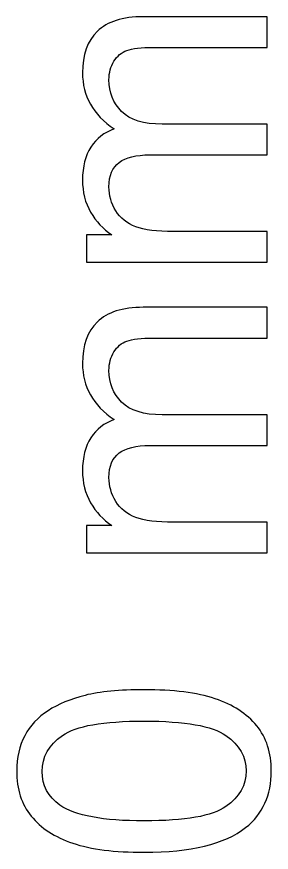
# Model space of a CAD drawing. Header units: millimetres. Extents: x 3373 to 5945, y -463 to 413.
# Drawn here: x 4432.1 to 4457.9, y 101.1 to 185.6 of the extents above; entities that cross this region are included whole.
import ezdxf

# ---------------------------------------------------------------- set-up
doc = ezdxf.new("R2010")
doc.units = ezdxf.units.MM
doc.header["$MEASUREMENT"] = 0
doc.layers.add('Layer 1', color=7, linetype='Continuous')

msp = doc.modelspace()

# ---------------------------------------------------------------- linework, layer by layer
at = {"layer": 'Layer 1', "color": 250}
for points, knots in [([(4457.4519, 160.7382), (4457.4519, 160.7382), (4439.1427, 160.7382), (4439.1427, 160.7382), (4439.1427, 160.7382), (4439.1427, 160.7382), (4439.1427, 163.5252), (4439.1427, 163.5252), (4439.1427, 163.5252), (4439.1427, 163.5252), (4441.7298, 163.5252), (4441.7298, 163.5252), (4441.7298, 163.5252), (4440.8361, 164.0955), (4440.1129, 164.8599), (4439.5719, 165.8124), (4439.5719, 165.8124), (4439.0251, 166.7649), (4438.7547, 167.8467), (4438.7547, 169.0638), (4438.7547, 169.0638), (4438.7547, 170.4161), (4439.0369, 171.5274), (4439.5955, 172.3917), (4439.5955, 172.3917), (4440.1599, 173.256), (4440.9419, 173.8675), (4441.9532, 174.2202), (4441.9532, 174.2202), (4439.8189, 175.6784), (4438.7547, 177.5657), (4438.7547, 179.8941), (4438.7547, 179.8941), (4438.7547, 181.7168), (4439.2544, 183.122), (4440.2599, 184.098), (4440.2599, 184.098), (4441.2653, 185.0799), (4442.8116, 185.5738), (4444.8989, 185.5738), (4444.8989, 185.5738), (4444.8989, 185.5738), (4457.4519, 185.5738), (4457.4519, 185.5738), (4457.4519, 185.5738), (4457.4519, 185.5738), (4457.4519, 182.4694), (4457.4519, 182.4694), (4457.4519, 182.4694), (4457.4519, 182.4694), (4445.9278, 182.4694), (4445.9278, 182.4694), (4445.9278, 182.4694), (4444.6931, 182.4694), (4443.7994, 182.3635), (4443.2526, 182.1636), (4443.2526, 182.1636), (4442.7058, 181.9637), (4442.2707, 181.5992), (4441.9355, 181.0641), (4441.9355, 181.0641), (4441.6004, 180.535), (4441.4358, 179.9117), (4441.4358, 179.2003), (4441.4358, 179.2003), (4441.4358, 177.9068), (4441.865, 176.8367), (4442.7175, 175.9841), (4442.7175, 175.9841), (4443.576, 175.1316), (4444.9459, 174.7082), (4446.8274, 174.7082), (4446.8274, 174.7082), (4446.8274, 174.7082), (4457.4519, 174.7082), (4457.4519, 174.7082), (4457.4519, 174.7082), (4457.4519, 174.7082), (4457.4519, 171.6038), (4457.4519, 171.6038), (4457.4519, 171.6038), (4457.4519, 171.6038), (4445.5692, 171.6038), (4445.5692, 171.6038), (4445.5692, 171.6038), (4444.1933, 171.6038), (4443.1585, 171.351), (4442.4706, 170.8453), (4442.4706, 170.8453), (4441.7827, 170.3397), (4441.4358, 169.5106), (4441.4358, 168.3641), (4441.4358, 168.3641), (4441.4358, 167.4939), (4441.6651, 166.6884), (4442.1237, 165.9476), (4442.1237, 165.9476), (4442.5823, 165.2068), (4443.2526, 164.6717), (4444.1404, 164.3366), (4444.1404, 164.3366), (4445.0224, 164.0073), (4446.2982, 163.8427), (4447.9622, 163.8427), (4447.9622, 163.8427), (4447.9622, 163.8427), (4457.4519, 163.8427), (4457.4519, 163.8427), (4457.4519, 163.8427), (4457.4519, 163.8427), (4457.4519, 160.7382), (4457.4519, 160.7382)], [0, 0, 0, 0, 0.0344828, 0.0344828, 0.0344828, 0.0344828, 0.0689655, 0.0689655, 0.0689655, 0.0689655, 0.1034483, 0.1034483, 0.1034483, 0.1034483, 0.137931, 0.137931, 0.137931, 0.137931, 0.1724138, 0.1724138, 0.1724138, 0.1724138, 0.2068966, 0.2068966, 0.2068966, 0.2068966, 0.2413793, 0.2413793, 0.2413793, 0.2413793, 0.2758621, 0.2758621, 0.2758621, 0.2758621, 0.3103448, 0.3103448, 0.3103448, 0.3103448, 0.3448276, 0.3448276, 0.3448276, 0.3448276, 0.3793103, 0.3793103, 0.3793103, 0.3793103, 0.4137931, 0.4137931, 0.4137931, 0.4137931, 0.4482759, 0.4482759, 0.4482759, 0.4482759, 0.4827586, 0.4827586, 0.4827586, 0.4827586, 0.5172414, 0.5172414, 0.5172414, 0.5172414, 0.5517241, 0.5517241, 0.5517241, 0.5517241, 0.5862069, 0.5862069, 0.5862069, 0.5862069, 0.6206897, 0.6206897, 0.6206897, 0.6206897, 0.6551724, 0.6551724, 0.6551724, 0.6551724, 0.6896552, 0.6896552, 0.6896552, 0.6896552, 0.7241379, 0.7241379, 0.7241379, 0.7241379, 0.7586207, 0.7586207, 0.7586207, 0.7586207, 0.7931034, 0.7931034, 0.7931034, 0.7931034, 0.8275862, 0.8275862, 0.8275862, 0.8275862, 0.862069, 0.862069, 0.862069, 0.862069, 0.8965517, 0.8965517, 0.8965517, 0.8965517, 0.9310345, 0.9310345, 0.9310345, 0.9310345, 1, 1, 1, 1]), ([(4457.4519, 131.3518), (4457.4519, 131.3518), (4439.1427, 131.3518), (4439.1427, 131.3518), (4439.1427, 131.3518), (4439.1427, 131.3518), (4439.1427, 134.1388), (4439.1427, 134.1388), (4439.1427, 134.1388), (4439.1427, 134.1388), (4441.7298, 134.1388), (4441.7298, 134.1388), (4441.7298, 134.1388), (4440.8361, 134.7091), (4440.1129, 135.4735), (4439.5719, 136.426), (4439.5719, 136.426), (4439.0251, 137.3785), (4438.7547, 138.4603), (4438.7547, 139.6774), (4438.7547, 139.6774), (4438.7547, 141.0297), (4439.0369, 142.141), (4439.5955, 143.0053), (4439.5955, 143.0053), (4440.1599, 143.8696), (4440.9419, 144.4811), (4441.9532, 144.8338), (4441.9532, 144.8338), (4439.8189, 146.292), (4438.7547, 148.1793), (4438.7547, 150.5077), (4438.7547, 150.5077), (4438.7547, 152.3304), (4439.2544, 153.7356), (4440.2599, 154.7116), (4440.2599, 154.7116), (4441.2653, 155.6935), (4442.8116, 156.1874), (4444.8989, 156.1874), (4444.8989, 156.1874), (4444.8989, 156.1874), (4457.4519, 156.1874), (4457.4519, 156.1874), (4457.4519, 156.1874), (4457.4519, 156.1874), (4457.4519, 153.083), (4457.4519, 153.083), (4457.4519, 153.083), (4457.4519, 153.083), (4445.9278, 153.083), (4445.9278, 153.083), (4445.9278, 153.083), (4444.6931, 153.083), (4443.7994, 152.9771), (4443.2526, 152.7772), (4443.2526, 152.7772), (4442.7058, 152.5773), (4442.2707, 152.2128), (4441.9355, 151.6777), (4441.9355, 151.6777), (4441.6004, 151.1486), (4441.4358, 150.5253), (4441.4358, 149.8139), (4441.4358, 149.8139), (4441.4358, 148.5204), (4441.865, 147.4503), (4442.7175, 146.5977), (4442.7175, 146.5977), (4443.576, 145.7452), (4444.9459, 145.3218), (4446.8274, 145.3218), (4446.8274, 145.3218), (4446.8274, 145.3218), (4457.4519, 145.3218), (4457.4519, 145.3218), (4457.4519, 145.3218), (4457.4519, 145.3218), (4457.4519, 142.2174), (4457.4519, 142.2174), (4457.4519, 142.2174), (4457.4519, 142.2174), (4445.5692, 142.2174), (4445.5692, 142.2174), (4445.5692, 142.2174), (4444.1933, 142.2174), (4443.1585, 141.9646), (4442.4706, 141.4589), (4442.4706, 141.4589), (4441.7827, 140.9533), (4441.4358, 140.1242), (4441.4358, 138.9777), (4441.4358, 138.9777), (4441.4358, 138.1075), (4441.6651, 137.302), (4442.1237, 136.5612), (4442.1237, 136.5612), (4442.5823, 135.8204), (4443.2526, 135.2853), (4444.1404, 134.9502), (4444.1404, 134.9502), (4445.0224, 134.6209), (4446.2982, 134.4563), (4447.9622, 134.4563), (4447.9622, 134.4563), (4447.9622, 134.4563), (4457.4519, 134.4563), (4457.4519, 134.4563), (4457.4519, 134.4563), (4457.4519, 134.4563), (4457.4519, 131.3518), (4457.4519, 131.3518)], [0, 0, 0, 0, 0.0344828, 0.0344828, 0.0344828, 0.0344828, 0.0689655, 0.0689655, 0.0689655, 0.0689655, 0.1034483, 0.1034483, 0.1034483, 0.1034483, 0.137931, 0.137931, 0.137931, 0.137931, 0.1724138, 0.1724138, 0.1724138, 0.1724138, 0.2068966, 0.2068966, 0.2068966, 0.2068966, 0.2413793, 0.2413793, 0.2413793, 0.2413793, 0.2758621, 0.2758621, 0.2758621, 0.2758621, 0.3103448, 0.3103448, 0.3103448, 0.3103448, 0.3448276, 0.3448276, 0.3448276, 0.3448276, 0.3793103, 0.3793103, 0.3793103, 0.3793103, 0.4137931, 0.4137931, 0.4137931, 0.4137931, 0.4482759, 0.4482759, 0.4482759, 0.4482759, 0.4827586, 0.4827586, 0.4827586, 0.4827586, 0.5172414, 0.5172414, 0.5172414, 0.5172414, 0.5517241, 0.5517241, 0.5517241, 0.5517241, 0.5862069, 0.5862069, 0.5862069, 0.5862069, 0.6206897, 0.6206897, 0.6206897, 0.6206897, 0.6551724, 0.6551724, 0.6551724, 0.6551724, 0.6896552, 0.6896552, 0.6896552, 0.6896552, 0.7241379, 0.7241379, 0.7241379, 0.7241379, 0.7586207, 0.7586207, 0.7586207, 0.7586207, 0.7931034, 0.7931034, 0.7931034, 0.7931034, 0.8275862, 0.8275862, 0.8275862, 0.8275862, 0.862069, 0.862069, 0.862069, 0.862069, 0.8965517, 0.8965517, 0.8965517, 0.8965517, 0.9310345, 0.9310345, 0.9310345, 0.9310345, 1, 1, 1, 1]), ([(4444.9871, 101.0836), (4442.0061, 101.0836), (4439.5955, 101.3893), (4437.7728, 102.0008), (4437.7728, 102.0008), (4435.9442, 102.6182), (4434.539, 103.5295), (4433.5571, 104.7407), (4433.5571, 104.7407), (4432.5752, 105.946), (4432.0872, 107.4688), (4432.0872, 109.3033), (4432.0872, 109.3033), (4432.0872, 110.6556), (4432.3576, 111.8433), (4432.9044, 112.8722), (4432.9044, 112.8722), (4433.4512, 113.8953), (4434.2391, 114.742), (4435.268, 115.4005), (4435.268, 115.4005), (4436.2911, 116.059), (4437.5435, 116.5764), (4439.0192, 116.9527), (4439.0192, 116.9527), (4440.495, 117.3349), (4442.4882, 117.523), (4444.9871, 117.523), (4444.9871, 117.523), (4447.9504, 117.523), (4450.3493, 117.2173), (4452.172, 116.6117), (4452.172, 116.6117), (4454.0006, 116.0061), (4455.4058, 115.0947), (4456.3936, 113.8835), (4456.3936, 113.8835), (4457.3813, 112.6782), (4457.8752, 111.1495), (4457.8752, 109.3033), (4457.8752, 109.3033), (4457.8752, 106.875), (4457.0109, 104.9641), (4455.2764, 103.5765), (4455.2764, 103.5765), (4453.1598, 101.9126), (4449.7319, 101.0836), (4444.9871, 101.0836)], [0, 0, 0, 0, 0.0769231, 0.0769231, 0.0769231, 0.0769231, 0.1538462, 0.1538462, 0.1538462, 0.1538462, 0.2307692, 0.2307692, 0.2307692, 0.2307692, 0.3076923, 0.3076923, 0.3076923, 0.3076923, 0.3846154, 0.3846154, 0.3846154, 0.3846154, 0.4615385, 0.4615385, 0.4615385, 0.4615385, 0.5384615, 0.5384615, 0.5384615, 0.5384615, 0.6153846, 0.6153846, 0.6153846, 0.6153846, 0.6923077, 0.6923077, 0.6923077, 0.6923077, 0.7692308, 0.7692308, 0.7692308, 0.7692308, 0.8461538, 0.8461538, 0.8461538, 0.8461538, 1, 1, 1, 1]), ([(4444.9988, 104.2586), (4449.1557, 104.2586), (4451.9192, 104.7407), (4453.2832, 105.7108), (4453.2832, 105.7108), (4454.6532, 106.681), (4455.3352, 107.8804), (4455.3352, 109.3033), (4455.3352, 109.3033), (4455.3352, 110.7262), (4454.6473, 111.9256), (4453.2774, 112.8958), (4453.2774, 112.8958), (4451.9015, 113.8659), (4449.144, 114.348), (4444.9988, 114.348), (4444.9988, 114.348), (4440.8419, 114.348), (4438.0785, 113.8659), (4436.7144, 112.8958), (4436.7144, 112.8958), (4435.3445, 111.9315), (4434.6624, 110.7203), (4434.6624, 109.268), (4434.6624, 109.268), (4434.6624, 107.8451), (4435.268, 106.7045), (4436.4734, 105.852), (4436.4734, 105.852), (4438.008, 104.7877), (4440.8537, 104.2586), (4444.9988, 104.2586)], [0, 0, 0, 0, 0.1111111, 0.1111111, 0.1111111, 0.1111111, 0.2222222, 0.2222222, 0.2222222, 0.2222222, 0.3333333, 0.3333333, 0.3333333, 0.3333333, 0.4444444, 0.4444444, 0.4444444, 0.4444444, 0.5555556, 0.5555556, 0.5555556, 0.5555556, 0.6666667, 0.6666667, 0.6666667, 0.6666667, 0.7777778, 0.7777778, 0.7777778, 0.7777778, 1, 1, 1, 1])]:
    msp.add_open_spline(points, degree=3, knots=knots, dxfattribs=at)

doc.saveas('drawing.dxf')
